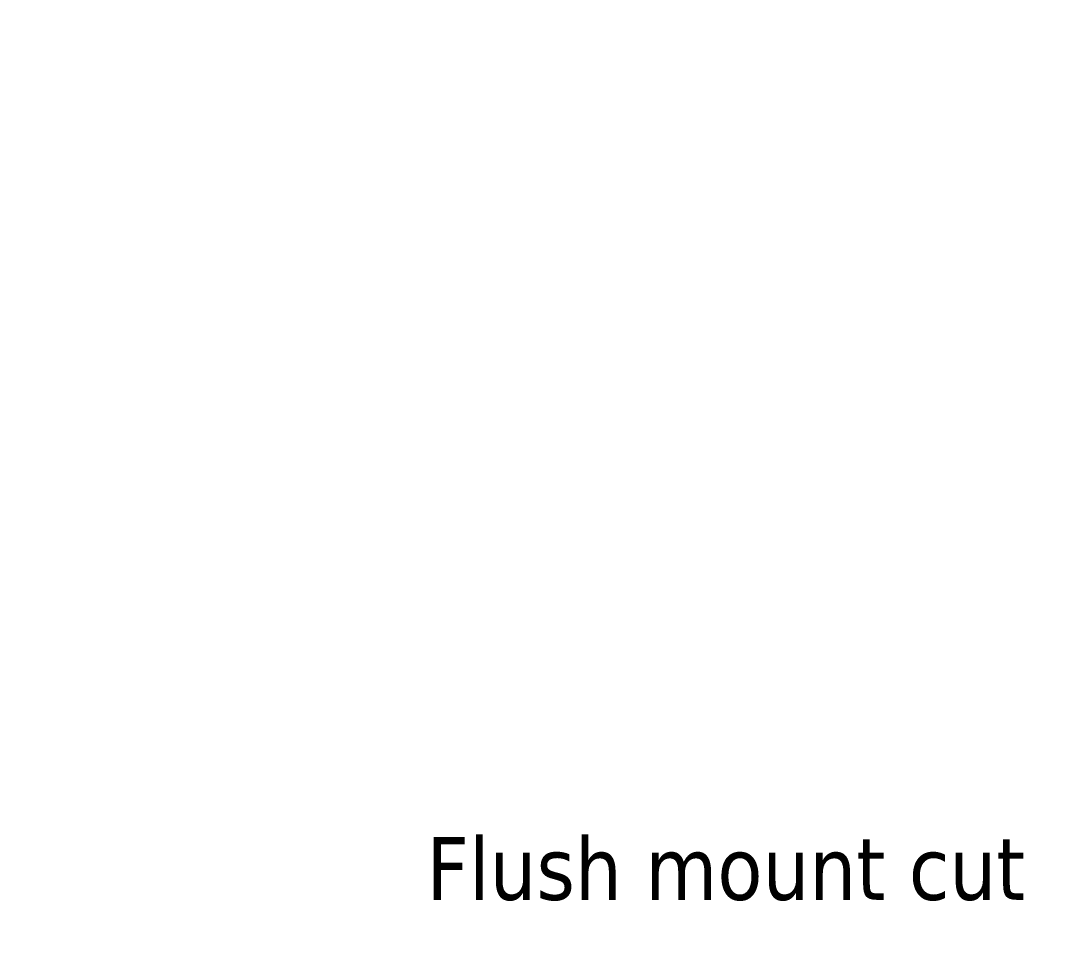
# Model space of a CAD drawing. Header units: millimetres. Extents: x 6405 to 7043, y 327 to 1007.
# Drawn here: x 6801.3 to 6855, y 554.1 to 602.3 of the extents above; entities that cross this region are included whole.
import ezdxf

# ---------------------------------------------------------------- set-up
doc = ezdxf.new("R2010")
doc.units = ezdxf.units.MM
doc.linetypes.add('ACAD_ISO02W100', pattern=[15, 12, -3])
doc.layers.add('尺寸標注', color=1, linetype='Continuous', lineweight=30)
doc.layers.add('虚线', color=2, linetype='ACAD_ISO02W100', lineweight=30)
doc.styles.add('DIM', font='txt.shx', dxfattribs={"width": 0.7, "bigfont": 'chineset.shx'})
doc.styles.get("Standard").update_dxf_attribs({"font": 'txt', "bigfont": 'gbcbig.shx'})
doc.dimstyles.new('9.8', dxfattribs={"dimscale": 9.8, "dimtxt": 2.5, "dimasz": 1.8, "dimexe": 1.6, "dimexo": 0.625, "dimtad": 1, "dimdec": 0, "dimdsep": 46, "dimlunit": 6, "dimtxsty": 'DIM', "dimcen": 0, "dimclrd": 1, "dimclre": 1, "dimclrt": 3, "dimadec": 1, "dimazin": 1, "dimtfac": 1, "dimtdec": 0, "dimtofl": 0, "dimtmove": 0, "dimatfit": 3, "dimfxl": 1, "dimtolj": 1, "dimlwd": 13, "dimlwe": 13, "dimarcsym": 0})

# ---------------------------------------------------------------- blocks, each defined once
blk = doc.blocks.new('*D12')
at = {"color": 1, "lineweight": 13}
for p, q in [((6567.607, 685.296), (6567.607, 432.93)), ((6909.907, 685.296), (6909.907, 432.93)), ((6585.247, 448.61), (6892.267, 448.61))]:
    blk.add_line(p, q, dxfattribs=at)
at = {"color": 1}
for points in [[(6585.247, 451.55), (6585.247, 445.67), (6567.607, 448.61)], [(6892.267, 451.55), (6892.267, 445.67), (6909.907, 448.61)]]:
    blk.add_solid(points, dxfattribs=at)
at = {"layer": 'Defpoints', "color": 0}
for p in [(6567.607, 691.421), (6909.907, 691.421), (6909.907, 448.61)]:
    blk.add_point(p, dxfattribs=at)
at = {"color": 3, "insert": (6738.757, 466.985), "char_height": 24.5, "attachment_point": 5, "style": 'DIM'}
blk.add_mtext('\\A1;342.3', dxfattribs=at)
blk = doc.blocks.new('*D7')
at = {"color": 1, "lineweight": 13}
for p, q in [((6554.907, 685.296), (6554.907, 326.922)), ((6922.607, 685.296), (6922.607, 326.922)), ((6572.547, 342.602), (6904.967, 342.602))]:
    blk.add_line(p, q, dxfattribs=at)
at = {"color": 1}
for points in [[(6572.547, 345.542), (6572.547, 339.662), (6554.907, 342.602)], [(6904.967, 345.542), (6904.967, 339.662), (6922.607, 342.602)]]:
    blk.add_solid(points, dxfattribs=at)
at = {"layer": 'Defpoints', "color": 0}
for p in [(6554.907, 691.421), (6922.607, 691.421), (6922.607, 342.602)]:
    blk.add_point(p, dxfattribs=at)
at = {"color": 3, "insert": (6731.386, 360.977), "char_height": 24.5, "attachment_point": 5, "style": 'DIM'}
blk.add_mtext('\\A1;367.7', dxfattribs=at)
blk = doc.blocks.new('*D6')
at = {"color": 1, "lineweight": 13}
for p, q in [((6561.257, 685.296), (6561.257, 390.066)), ((6916.257, 685.296), (6916.257, 390.066)), ((6578.897, 405.746), (6898.617, 405.746))]:
    blk.add_line(p, q, dxfattribs=at)
at = {"color": 1}
for points in [[(6578.897, 408.686), (6578.897, 402.806), (6561.257, 405.746)], [(6898.617, 408.686), (6898.617, 402.806), (6916.257, 405.746)]]:
    blk.add_solid(points, dxfattribs=at)
at = {"layer": 'Defpoints', "color": 0}
for p in [(6561.257, 691.421), (6916.257, 691.421), (6916.257, 405.746)]:
    blk.add_point(p, dxfattribs=at)
at = {"color": 3, "insert": (6727.782, 424.121), "char_height": 24.5, "attachment_point": 5, "style": 'DIM'}
blk.add_mtext('\\A1;355', dxfattribs=at)

msp = doc.modelspace()

# ---------------------------------------------------------------- linework, layer by layer
at = {"linetype": 'Continuous'}
msp.add_lwpolyline([(6557.159, 601.243, 0.385251), (6648.579, 509.823, 0.024977), (6828.934, 509.823, 0.385251), (6920.354, 601.243, 0.024977), (6920.354, 781.599, 0.385251), (6828.934, 873.019, 0.024977), (6648.579, 873.019, 0.385251), (6557.159, 781.599, 0.024977)], format="xyb", close=True, dxfattribs=at)
at = {"layer": '尺寸標注', "color": 3}
msp.add_lwpolyline([(6569.843, 601.877, 0.385251), (6649.213, 522.508, 0.024977), (6828.3, 522.508, 0.385251), (6907.67, 601.877, 0.024977), (6907.67, 780.965, 0.385251), (6828.3, 860.335, 0.024977), (6649.213, 860.335, 0.385251), (6569.843, 780.965, 0.024977)], format="xyb", close=True, dxfattribs=at)
at = {"layer": '虚线'}
msp.add_lwpolyline([(6563.501, 601.56, 0.385251), (6648.896, 516.166, 0.024977), (6828.617, 516.166, 0.385251), (6914.012, 601.56, 0.024977), (6914.012, 781.282, 0.385251), (6828.617, 866.677, 0.024977), (6648.896, 866.677, 0.385251), (6563.501, 781.282, 0.024977)], format="xyb", close=True, dxfattribs=at)

# ---------------------------------------------------------------- texts
at = {"color": 1, "char_height": 3.24733, "attachment_point": 1}
for s, insert, width in [('{\\fTahoma|b0|i0|c0|p34; }', (6811.114, 564.697), 41.89484), ('{\\fTahoma|b0|i0|c0|p34; }', (6811.114, 560.186), 53.19826), ('{\\fTahoma|b0|i0|c0|p34;Flush mount cut}', (6822.312, 559.995), 41.89484)]:
    msp.add_mtext(s, dxfattribs=dict(at, insert=insert, width=width))

# ---------------------------------------------------------------- dimensions: what is measured, and where the dimension line sits
for base, p1, p2, picture, middle in [((6922.607, 342.602), (6554.907, 691.421), (6922.607, 691.421), '*D7', (6731.386, 342.602)), ((6916.257, 405.746), (6561.257, 691.421), (6916.257, 691.421), '*D6', (6727.782, 405.746))]:
    dim = msp.add_linear_dim(base=base, p1=p1, p2=p2, dimstyle='9.8', override={"dimdec": 2, "dimtdec": 2})
    dim.commit()
    dim.dimension.update_dxf_attribs({"geometry": picture, "text_midpoint": middle, "dimtype": 128})
dim = msp.add_linear_dim(base=(6909.907, 448.61), p1=(6567.607, 691.421), p2=(6909.907, 691.421), dimstyle='9.8', override={"dimdec": 2, "dimtdec": 2})
dim.commit()
dim.dimension.update_dxf_attribs({"geometry": '*D12', "text_midpoint": (6738.757, 466.985)})

doc.saveas('drawing.dxf')
